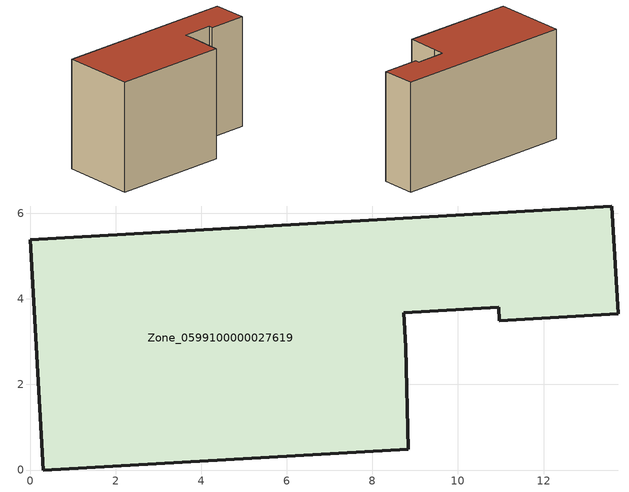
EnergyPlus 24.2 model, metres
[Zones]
Zone_0599100000027619
 floor ground (C_G): 10.95,3.8 8.73,3.67 8.78,2.87 8.84,0.49 0.31,0 0,5.38 13.6,6.17 13.75,3.65 10.97,3.49 z0
 wall outside (C_F): 13.75,3.65 13.6,6.17 0,5.38 0.31,0 8.84,0.49 8.78,2.87 8.73,3.67 10.95,3.8 10.97,3.49 13.75,3.65 z0:8.24
 roof outside (C_R): 10.97,3.49 13.75,3.65 13.6,6.17 0,5.38 0.31,0 8.84,0.49 8.78,2.87 8.73,3.67 10.95,3.8 z8.24
[BUILDING]
Pand.0599100000027619: North Axis=0; Terrain=City; Loads Convergence Tolerance Value=0.04; Temperature Convergence Tolerance Value=0.4; Solar Distribution=FullExterior; Maximum Number of Warmup Days=25; Minimum Number of Warmup Days=1
[Site:Location]
Rotterdam.The.Hague.AP_ZH_NLD Design_Conditions: Latitude=51.96; Longitude=4.45; Time Zone=1; Elevation=-4.5
[SITE:GROUNDTEMPERATURE:BUILDINGSURFACE]
18, 18, 18, 18, 18, 18, 18, 18, 18, 18, 18, 18
[MATERIAL] Thermal Absorptance=0.9; Solar Absorptance=0.7; Visible Absorptance=0.7
Name | Roughness | Thickness | Conductivity | Density | Specific Heat
G.TI.1975-1991 | MediumSmooth | 0.15 | 0.288461 | 540 | 1210
F.TI.1975-1991 | Rough | 0.3 | 0.230769 | 1920 | 840
R.TI.1975-1991 | MediumRough | 0.2 | 0.153846 | 1500 | 1000
[CONSTRUCTION]
C_G: G.TI.1975-1991
C_F: F.TI.1975-1991
C_R: R.TI.1975-1991
[ZONE]
Zone_0599100000027619: Type=1; Multiplier=1; Ceiling Height=Autocalculate; Volume=Autocalculate; Floor Area=autocalculate; Part of Total Floor Area=Yes
[ZONEINFILTRATION:DESIGNFLOWRATE]
Infil_Zone_0599100000027619: Zone or ZoneList or Space or SpaceList=Zone_0599100000027619; Schedule=AlwaysOn; Design Flow Rate Calculation Method=Flow/Area; Flow Rate per Floor Area=0.003; Constant Term Coefficient=1; Temperature Term Coefficient=0; Velocity Term Coefficient=0; Velocity Squared Term Coefficient=0
[HVACTEMPLATE:ZONE:IDEALLOADSAIRSYSTEM]
Zone_0599100000027619: Maximum Heating Supply Air Temperature=50; Minimum Cooling Supply Air Temperature=13; Maximum Heating Supply Air Humidity Ratio=0.0156; Minimum Cooling Supply Air Humidity Ratio=0.0077; Heating Limit=NoLimit; Cooling Limit=NoLimit; Dehumidification Control Type=ConstantSensibleHeatRatio; Cooling Sensible Heat Ratio=0.7; Dehumidification Setpoint=60; Humidification Control Type=None; Humidification Setpoint=30; Outdoor Air Method=None; Outdoor Air Flow Rate per Person=0.00944; Outdoor Air Flow Rate per Zone Floor Area=0; Outdoor Air Flow Rate per Zone=0; Demand Controlled Ventilation Type=None; Outdoor Air Economizer Type=NoEconomizer; Heat Recovery Type=None; Sensible Heat Recovery Effectiveness=0.7; Latent Heat Recovery Effectiveness=0.65
[ZONECONTROL:THERMOSTAT]
ThermostatControl_Zone_0599100000027619: Zone or ZoneList=Zone_0599100000027619; Control Type Schedule=DualSetpointControlType; Control 1=Thermostat_Zone_0599100000027619; Temperature Difference Between Cutout And Setpoint=0
[THERMOSTATSETPOINT:DUALSETPOINT]
Thermostat_Zone_0599100000027619: Heating Setpoint Temperature Schedule=HeatingSetpoint_Zone_0599100000027619; Cooling Setpoint Temperature Schedule=CoolingSetpoint_Zone_0599100000027619
[SCHEDULE:COMPACT]
HeatingSetpoint_Zone_0599100000027619: Through: 12/31, For: AllDays, Until: 24:00, 21
CoolingSetpoint_Zone_0599100000027619: Through: 12/31, For: AllDays, Until: 24:00, 24
DualSetpointControlType: Through: 12/31, For: AllDays, Until: 24:00, 4
AlwaysOn: Through: 12/31, For: AllDays, Until: 24:00, 1
